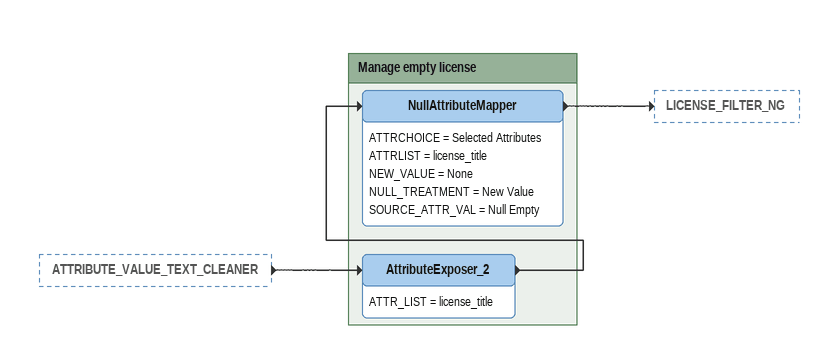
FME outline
ATTRIBUTE_VALUE_TEXT_CLEANER [outside]
    -> AttributeExposer_2

Bookmark: Manage empty license
AttributeExposer_2
    ATTR_LIST = license_title
    -> NullAttributeMapper
NullAttributeMapper
    ATTRCHOICE = Selected Attributes
    ATTRLIST = license_title
    NEW_VALUE = None
    NULL_TREATMENT = New Value
    SOURCE_ATTR_VAL = Null Empty
    -> LICENSE_FILTER_NG
